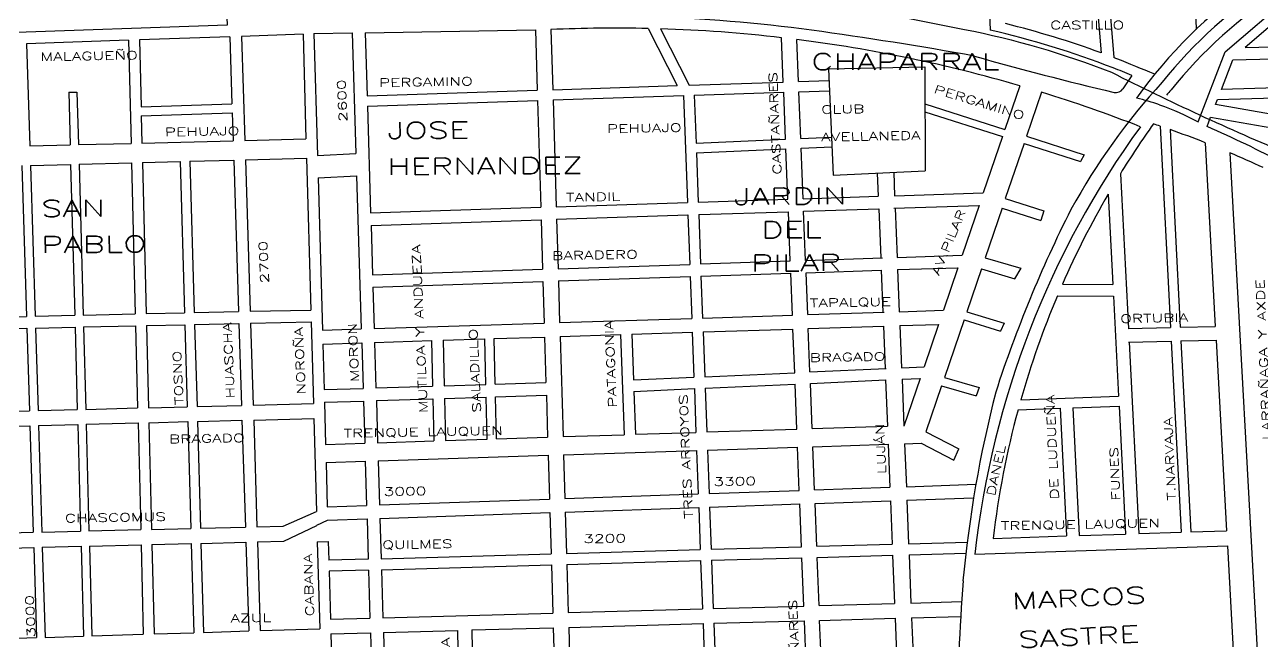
# Model space of a CAD drawing. Header units: millimetres. Extents: x 4374322 to 4409026, y 6503580 to 6534206.
# Drawn here: x 4389549 to 4391043, y 6521097 to 6521842 of the extents above; entities that cross this region are included whole.
import ezdxf

# ---------------------------------------------------------------- set-up
doc = ezdxf.new("R2010")
doc.units = ezdxf.units.MM
for name, color, linetype in [('FERROCARRIL', 252, 'VÍAS'), ('LINEA CALLE', 252, 'Continuous'), ('NOMBRE BARRIO', 8, 'Continuous'), ('NOMBRE CALLE', 252, 'Continuous')]:
    doc.layers.add(name, color=color, linetype=linetype)
doc.styles.add('ROMANS', font='romans')
doc.linetypes.add('VÍAS', pattern='A,3.81,[130,ltypeshp.shx,S=6.35,R=0,X=0,Y=0],3.81', length=7.62)

msp = doc.modelspace()

# ---------------------------------------------------------------- linework, layer by layer
at = {"layer": 'FERROCARRIL', "ltscale": 0.3, "transparency": 33554687}
msp.add_lwpolyline([(4390490.8, 6521874.5, 0.002956), (4390683.6, 6521836, -0.043529), (4390861, 6521784.3, 0.018344), (4391075.3, 6521685.3, -0.076496), (4391261.1, 6521567.7), (4391261.1, 6521567.7), (4392037.3, 6521083.7), (4393338.2, 6520310.6, 0.103998), (4393631.9, 6520173.5, 0.067419), (4393932.1, 6520131.2, 0.005359), (4394216.9, 6520132.3), (4394216.9, 6520132.3, -0.005749), (4394501, 6520137.5, -0.172841), (4394572, 6520119.6)], format="xyb", dxfattribs=at)
for centre, radius, start, end in [((4391363.1, 6521417.6), 565.8, 122.5319, 141.1789), ((4391516, 6521230), 804, 137.5873, 151.0968), ((4392224.4, 6520908.7), 1580.7, 153.3167, 161.961), ((4392138.4, 6521034.9), 1462.8, 165.6197, 174.6977), ((4393915.1, 6520933.8), 3241.8, 175.8201, 178.8573)]:
    msp.add_arc(centre, radius, start, end, dxfattribs=at)
at = {"layer": 'LINEA CALLE', "transparency": 33554687}
for p, q in [((4390711.5, 6521928), (4390714.5, 6521835)), ((4389792.3, 6521868.6), (4389793.7, 6521841)), ((4390844.8, 6521855.2), (4390848.5, 6521807.6)), ((4390859.6, 6521855.7), (4390863.8, 6521801.9)), ((4390962.5, 6521859.3), (4390963.3, 6521836)), ((4389793.7, 6521841), (4389477.5, 6521830.2)), ((4389797, 6521827), (4389687.7, 6521823.3)), ((4389797, 6521827), (4389799.5, 6521746.2)), ((4389885.3, 6521830), (4389811, 6521827.5)), ((4389811, 6521827.5), (4389815, 6521701.9)), ((4389885.3, 6521830), (4389888.8, 6521703.8)), ((4389898.5, 6521831), (4389944.7, 6521831.8)), ((4389898.5, 6521831), (4389902.6, 6521683.7)), ((4389944.7, 6521831.8), (4389949.1, 6521686.2)), ((4389960.3, 6521832), (4390165.9, 6521835.4)), ((4389960.3, 6521832), (4389962.6, 6521755.7)), ((4390165.9, 6521835.4), (4390168, 6521762.5)), ((4390184.5, 6521835.8), (4390186.7, 6521763.1)), ((4390301.7, 6521837), (4390337, 6521768.1)), ((4390316.6, 6521836.7), (4390351.4, 6521768.6)), ((4390465, 6521772.3), (4390462.9, 6521825.9)), ((4389674.6, 6521822.9), (4389551.6, 6521818.7)), ((4389551.6, 6521818.7), (4389555.5, 6521695.3)), ((4389674.6, 6521822.9), (4389677.7, 6521698.4)), ((4389687.7, 6521823.3), (4389689.7, 6521742.6)), ((4390483.4, 6521772.9), (4390481.4, 6521823.7)), ((4390519.6, 6521788.3), (4390635.6, 6521790.8)), ((4390519.6, 6521788.3), (4390525.1, 6521659.9)), ((4390635.6, 6521790.8), (4390636.3, 6521665.4)), ((4390885.5, 6521780.3), (4390874.8, 6521764.2)), ((4390186.7, 6521763.1), (4390337, 6521768.1)), ((4390351.4, 6521768.6), (4390465, 6521772.3)), ((4390483.4, 6521772.9), (4390520.2, 6521774.1)), ((4390750.3, 6521767.9), (4390732.4, 6521715.2)), ((4389602.4, 6521760.3), (4389612.4, 6521760.1)), ((4389602.4, 6521760.3), (4389604.1, 6521696.5)), ((4389612.4, 6521760.1), (4389614.3, 6521696.8)), ((4389962.6, 6521755.7), (4390168, 6521762.5)), ((4389963, 6521743.4), (4390168.4, 6521750.1)), ((4390168.4, 6521750.1), (4390172.2, 6521621.2)), ((4390187, 6521750.8), (4390344.5, 6521756)), ((4390187, 6521750.8), (4390190.9, 6521621.8)), ((4390344.5, 6521756), (4390349.2, 6521627)), ((4390357.5, 6521756.4), (4390465.5, 6521760)), ((4390357.5, 6521756.4), (4390359.7, 6521698.8)), ((4390467.7, 6521703.4), (4390465.5, 6521760)), ((4390483.9, 6521760.6), (4390520.7, 6521761.8)), ((4390486.1, 6521704.2), (4390483.9, 6521760.6)), ((4390776.5, 6521760.1), (4390758.5, 6521706.9)), ((4389689.7, 6521742.6), (4389799.5, 6521746.2)), ((4389690, 6521731.8), (4389799.9, 6521735.4)), ((4389799.9, 6521735.4), (4389800.9, 6521701.5)), ((4389963, 6521743.4), (4389966.9, 6521614.4)), ((4390635.8, 6521745.9), (4390732.4, 6521715.2)), ((4390635.9, 6521736.4), (4390729.5, 6521706.6)), ((4389690, 6521731.8), (4389690.8, 6521698.7)), ((4390486.1, 6521704.2), (4390523.1, 6521705.7)), ((4390729.5, 6521706.6), (4390706.4, 6521638.8)), ((4390758.5, 6521706.9), (4390828.1, 6521684.7)), ((4390919.9, 6521719.1), (4390932.4, 6521476)), ((4390931.8, 6521714.9), (4390944.1, 6521476.3)), ((4389555.5, 6521695.3), (4389604.1, 6521696.5)), ((4389614.3, 6521696.8), (4389677.7, 6521698.4)), ((4389690.8, 6521698.7), (4389800.9, 6521701.5)), ((4389815, 6521701.9), (4389888.8, 6521703.8)), ((4390359.7, 6521698.8), (4390467.7, 6521703.4)), ((4390360.1, 6521687.1), (4390468.1, 6521691.7)), ((4390470.5, 6521631), (4390468.1, 6521691.7)), ((4390486.5, 6521692.4), (4390523.6, 6521694)), ((4390488.9, 6521631.6), (4390486.5, 6521692.4)), ((4390755.5, 6521698.3), (4390732.9, 6521631.8)), ((4390755.5, 6521698.3), (4390823.6, 6521676.6)), ((4390974.2, 6521699.1), (4390986.4, 6521477.2)), ((4389614.9, 6521673.2), (4389678.3, 6521674.8)), ((4389678.3, 6521674.8), (4389682.8, 6521492.5)), ((4389691.4, 6521675.2), (4389737, 6521676.4)), ((4389691.4, 6521675.2), (4389695.9, 6521492.8)), ((4389737, 6521676.4), (4389742.3, 6521493.8)), ((4389748.7, 6521676.7), (4389801.7, 6521678)), ((4389748.7, 6521676.7), (4389754, 6521494.1)), ((4389801.7, 6521678), (4389807.5, 6521495.3)), ((4389815.7, 6521678.4), (4389889.5, 6521680.3)), ((4389815.7, 6521678.4), (4389821.5, 6521495.6)), ((4389889.5, 6521680.3), (4389894.6, 6521497.2)), ((4389902.6, 6521683.7), (4389949.1, 6521686.2)), ((4390360.1, 6521687.1), (4390362.3, 6521627.4)), ((4390828.1, 6521684.7), (4390823.6, 6521676.6)), ((4391003.9, 6521687), (4391043.1, 6520976)), ((4389545.8, 6521671.5), (4389551.5, 6521489.5)), ((4389556.2, 6521671.7), (4389604.7, 6521673)), ((4389556.2, 6521671.7), (4389561.9, 6521489.7)), ((4389604.7, 6521673), (4389609.7, 6521490.8)), ((4389614.9, 6521673.2), (4389619.9, 6521491.1)), ((4390525.1, 6521659.9), (4390636.3, 6521665.4)), ((4390578.3, 6521662.5), (4390579.5, 6521634.6)), ((4390598.2, 6521663.5), (4390599.3, 6521635.2)), ((4390871.8, 6521661.7), (4390881.5, 6521474.9)), ((4389903.4, 6521656.7), (4389949.9, 6521659.3)), ((4389903.4, 6521656.7), (4389908.6, 6521472.9)), ((4389949.9, 6521659.3), (4389955.6, 6521474.4)), ((4390362.3, 6521627.4), (4390470.5, 6521631)), ((4390488.9, 6521631.6), (4390579.5, 6521634.6)), ((4390599.3, 6521635.2), (4390706.4, 6521638.8)), ((4390732.9, 6521631.8), (4390779.6, 6521617)), ((4390857, 6521636.9), (4390862.6, 6521528)), ((4389966.9, 6521614.4), (4390172.2, 6521621.2)), ((4390190.9, 6521621.8), (4390349.2, 6521627)), ((4390362.9, 6521612.4), (4390471.1, 6521615.9)), ((4390473.4, 6521556.4), (4390471.1, 6521615.9)), ((4390489.5, 6521616.5), (4390580.1, 6521619.5)), ((4390491.8, 6521557), (4390489.5, 6521616.5)), ((4390580.1, 6521619.5), (4390582.5, 6521560)), ((4390598.2, 6521620.1), (4390701.2, 6521623.5)), ((4390599.9, 6521620.2), (4390602.3, 6521560.6)), ((4390701.2, 6521623.5), (4390680.7, 6521563.2)), ((4390729, 6521620.2), (4390708.6, 6521560.2)), ((4390729, 6521620.2), (4390775.7, 6521605.3)), ((4390779.6, 6521617), (4390775.7, 6521605.3)), ((4389967.4, 6521599.4), (4390172.7, 6521606.1)), ((4390172.7, 6521606.1), (4390174.4, 6521546.5)), ((4390191.3, 6521606.7), (4390349.8, 6521611.9)), ((4390191.3, 6521606.7), (4390193.1, 6521547.1)), ((4390349.8, 6521611.9), (4390352, 6521552.3)), ((4390362.9, 6521612.4), (4390365.1, 6521552.8)), ((4389967.4, 6521599.4), (4389969.2, 6521539.7)), ((4390365.1, 6521552.8), (4390473.4, 6521556.4)), ((4390491.8, 6521557), (4390584.7, 6521560.1)), ((4390602.3, 6521560.6), (4390680.7, 6521563.2)), ((4390708.6, 6521560.2), (4390751.5, 6521547.7)), ((4389969.2, 6521539.7), (4390174.4, 6521546.5)), ((4390193.1, 6521547.1), (4390352, 6521552.3)), ((4390365.6, 6521538), (4390474, 6521541.6)), ((4390476, 6521491), (4390474, 6521541.6)), ((4390492.4, 6521542.2), (4390583.1, 6521545.2)), ((4390494.4, 6521491.6), (4390492.4, 6521542.2)), ((4390583.1, 6521545.2), (4390585.1, 6521494.5)), ((4390602.9, 6521545.9), (4390675.7, 6521548.3)), ((4390602.9, 6521545.9), (4390605, 6521495.1)), ((4390675.7, 6521548.3), (4390658.2, 6521496.9)), ((4390704, 6521546.8), (4390686.5, 6521495.1)), ((4390704, 6521546.8), (4390744.4, 6521535)), ((4390751.5, 6521547.7), (4390744.2, 6521534.8)), ((4389969.6, 6521524.9), (4390174.9, 6521531.7)), ((4390174.9, 6521531.7), (4390176.4, 6521481.4)), ((4390193.5, 6521532.3), (4390352.6, 6521537.6)), ((4390193.5, 6521532.3), (4390195, 6521482)), ((4390352.6, 6521537.6), (4390354.4, 6521487.1)), ((4390365.6, 6521538), (4390367.5, 6521487.5)), ((4390801.8, 6521528.3), (4390862.6, 6521528)), ((4389969.6, 6521524.9), (4389971.1, 6521474.9)), ((4390795.8, 6521514.3), (4390863.4, 6521514)), ((4390863.4, 6521514), (4390869.6, 6521393.1)), ((4389754, 6521494.1), (4389807.5, 6521495.3)), ((4389821.5, 6521495.6), (4389894.6, 6521497.2)), ((4390605, 6521495.1), (4390658.2, 6521496.9)), ((4390686.5, 6521495.1), (4390731.6, 6521481.2)), ((4389501.7, 6521488.4), (4389551.5, 6521489.5)), ((4389561.9, 6521489.7), (4389609.7, 6521490.8)), ((4389619.9, 6521491.1), (4389682.8, 6521492.5)), ((4389695.9, 6521492.8), (4389742.3, 6521493.8)), ((4389754.4, 6521479.7), (4389807.9, 6521480.9)), ((4389807.9, 6521480.9), (4389811, 6521382.1)), ((4389822, 6521481.2), (4389895, 6521482.9)), ((4389822, 6521481.2), (4389825.1, 6521382.5)), ((4389895, 6521482.9), (4389897.8, 6521384.4)), ((4389971.1, 6521474.9), (4390176.4, 6521481.4)), ((4390195, 6521482), (4390354.4, 6521487.1)), ((4390367.5, 6521487.5), (4390476, 6521491)), ((4390494.4, 6521491.6), (4390586.8, 6521494.6)), ((4390683.1, 6521485.2), (4390659.5, 6521415.9)), ((4390683.1, 6521485.2), (4390727.3, 6521471.5)), ((4390731.6, 6521481.2), (4390727.3, 6521471.5)), ((4389502.1, 6521474), (4389551.9, 6521475.1)), ((4389551.9, 6521475.1), (4389555, 6521375.5)), ((4389562.3, 6521475.4), (4389610.1, 6521476.4)), ((4389562.3, 6521475.4), (4389565.4, 6521375.7)), ((4389610.1, 6521476.4), (4389612.8, 6521377)), ((4389620.2, 6521476.7), (4389683.2, 6521478.1)), ((4389620.2, 6521476.7), (4389623, 6521377.2)), ((4389683.2, 6521478.1), (4389685.6, 6521378.9)), ((4389696.2, 6521478.4), (4389742.7, 6521479.4)), ((4389696.2, 6521478.4), (4389698.7, 6521379.2)), ((4389742.7, 6521479.4), (4389745.6, 6521380.4)), ((4389754.4, 6521479.7), (4389757.3, 6521380.7)), ((4389908.6, 6521472.9), (4389955.6, 6521474.4)), ((4390195.5, 6521465.2), (4390268.4, 6521467.5)), ((4390268.4, 6521467.5), (4390272.9, 6521346.7)), ((4390282, 6521468), (4390355, 6521470.3)), ((4390282, 6521468), (4390284.1, 6521412.7)), ((4390355, 6521470.3), (4390357.1, 6521416)), ((4390368.1, 6521470.7), (4390476.6, 6521474.2)), ((4390368.1, 6521470.7), (4390370.1, 6521416.6)), ((4390478.7, 6521421.5), (4390476.6, 6521474.2)), ((4390495, 6521474.8), (4390585.8, 6521477.7)), ((4390497.1, 6521422.4), (4390495, 6521474.8)), ((4390585.8, 6521477.7), (4390587.8, 6521426.5)), ((4390605.6, 6521478.3), (4390652.4, 6521479.8)), ((4390605.6, 6521478.3), (4390607.7, 6521427.4)), ((4390652.4, 6521479.8), (4390635, 6521428.6)), ((4390881.1, 6521474.8), (4390932.4, 6521476)), ((4390944.1, 6521476.3), (4390986.4, 6521477.2)), ((4389909, 6521456), (4389956.1, 6521457.5)), ((4389909, 6521456), (4389910.6, 6521401.1)), ((4389956.1, 6521457.5), (4389957.7, 6521402.6)), ((4389971.7, 6521458), (4390040.2, 6521460.2)), ((4389971.7, 6521458), (4389973.3, 6521403.1)), ((4390040.2, 6521460.2), (4390041.5, 6521405.2)), ((4390054.5, 6521460.7), (4390104.9, 6521462.3)), ((4390054.5, 6521460.7), (4390055.7, 6521405.7)), ((4390106.1, 6521407.2), (4390104.9, 6521462.3)), ((4390116.1, 6521462.7), (4390176.9, 6521464.6)), ((4390117.3, 6521407.6), (4390116.1, 6521462.7)), ((4390176.9, 6521464.6), (4390178.5, 6521409.5)), ((4390195.5, 6521465.2), (4390199.1, 6521344.3)), ((4390881.5, 6521458.4), (4390933.2, 6521459.5)), ((4390882.3, 6521458.4), (4390894.3, 6521227.3)), ((4390933.2, 6521459.5), (4390945.1, 6521228.9)), ((4390944.9, 6521459.8), (4390987.3, 6521460.7)), ((4390944.9, 6521459.8), (4390956.8, 6521229.3)), ((4390987.3, 6521460.7), (4391000, 6521230.7)), ((4390370.1, 6521416.6), (4390478.7, 6521421.5)), ((4390497.1, 6521422.4), (4390589, 6521426.6)), ((4390607.7, 6521427.4), (4390635, 6521428.6)), ((4390055.7, 6521405.7), (4390106.1, 6521407.2)), ((4390117.3, 6521407.6), (4390178.5, 6521409.5)), ((4390284.1, 6521412.7), (4390357.1, 6521416)), ((4390370.6, 6521402.8), (4390479.2, 6521407.8)), ((4390481.3, 6521353.5), (4390479.2, 6521407.8)), ((4390497.6, 6521408.6), (4390588.4, 6521412.7)), ((4390499.7, 6521354.1), (4390497.6, 6521408.6)), ((4390588.4, 6521412.7), (4390590.6, 6521357.1)), ((4390608.3, 6521413.6), (4390630.2, 6521414.6)), ((4390608.3, 6521413.6), (4390610.5, 6521356.8)), ((4390630.2, 6521414.6), (4390610.5, 6521356.8)), ((4390659.5, 6521415.9), (4390701.3, 6521403.8)), ((4389910.6, 6521401.1), (4389957.7, 6521402.6)), ((4389973.3, 6521403.1), (4390041.5, 6521405.2)), ((4390056.1, 6521390.3), (4390106.5, 6521391.9)), ((4390107.6, 6521341.3), (4390106.5, 6521391.9)), ((4390117.6, 6521392.3), (4390179, 6521394.2)), ((4390118.7, 6521341.7), (4390117.6, 6521392.3)), ((4390179, 6521394.2), (4390180.5, 6521343.7)), ((4390284.6, 6521398.9), (4390357.6, 6521402.3)), ((4390284.6, 6521398.9), (4390286.6, 6521347.2)), ((4390357.6, 6521402.3), (4390359.5, 6521349.5)), ((4390370.6, 6521402.8), (4390372.6, 6521350)), ((4390656, 6521405.5), (4390637.1, 6521350)), ((4390656, 6521405.5), (4390697.8, 6521393.4)), ((4390701.3, 6521403.8), (4390697.8, 6521393.4)), ((4390751.7, 6521388.7), (4390869.6, 6521393.1)), ((4389565.4, 6521375.7), (4389612.8, 6521377)), ((4389623, 6521377.2), (4389685.6, 6521378.9)), ((4389698.7, 6521379.2), (4389745.6, 6521380.4)), ((4389757.3, 6521380.7), (4389811, 6521382.1)), ((4389825.1, 6521382.5), (4389897.8, 6521384.4)), ((4389911, 6521385.8), (4389958.2, 6521387.3)), ((4389911, 6521385.8), (4389912.4, 6521334.9)), ((4389958.2, 6521387.3), (4389959.7, 6521336.5)), ((4389973.8, 6521387.8), (4390041.9, 6521389.9)), ((4389973.8, 6521387.8), (4389975.3, 6521337)), ((4390041.9, 6521389.9), (4390043, 6521339.2)), ((4390056.1, 6521390.3), (4390057.3, 6521339.7)), ((4390748.3, 6521376.7), (4390799.2, 6521378.6)), ((4390799.2, 6521378.6), (4390806.8, 6521224.4)), ((4390814.5, 6521379.2), (4390870.2, 6521381.3)), ((4390814.5, 6521379.2), (4390822.1, 6521224.9)), ((4390870.2, 6521381.3), (4390878.2, 6521226.7)), ((4389504.8, 6521374.1), (4389555, 6521375.5)), ((4389623.4, 6521359.2), (4389686.1, 6521360.8)), ((4389686.1, 6521360.8), (4389689.3, 6521232.1)), ((4389699.1, 6521361.1), (4389746.1, 6521362.4)), ((4389699.1, 6521361.1), (4389702.3, 6521232.4)), ((4389746.1, 6521362.4), (4389749.8, 6521233.5)), ((4389757.8, 6521362.7), (4389811.6, 6521364.1)), ((4389757.8, 6521362.7), (4389761.5, 6521233.8)), ((4389811.6, 6521364.1), (4389815.7, 6521235.2)), ((4389825.7, 6521364.4), (4389898.3, 6521366.3)), ((4389825.7, 6521364.4), (4389829.7, 6521235.5)), ((4389898.3, 6521366.3), (4389901.5, 6521253.9)), ((4389505.3, 6521356.1), (4389555.6, 6521357.4)), ((4389555.6, 6521357.4), (4389559.6, 6521228.9)), ((4389566, 6521357.7), (4389613.3, 6521358.9)), ((4389566, 6521357.7), (4389570, 6521229.1)), ((4389613.3, 6521358.9), (4389616.8, 6521230.3)), ((4389623.4, 6521359.2), (4389626.9, 6521230.5)), ((4390199.1, 6521344.3), (4390272.9, 6521346.7)), ((4390286.6, 6521347.2), (4390359.5, 6521349.5)), ((4390372.6, 6521350), (4390481.3, 6521353.5)), ((4390499.7, 6521354.1), (4390590.6, 6521357.1)), ((4390637.1, 6521350), (4390676.7, 6521329.5)), ((4389912.4, 6521334.9), (4389959.7, 6521336.5)), ((4389975.3, 6521337), (4390043, 6521339.2)), ((4390057.3, 6521339.7), (4390107.6, 6521341.3)), ((4390118.7, 6521341.7), (4390180.5, 6521343.7)), ((4390373.4, 6521328), (4390482.2, 6521331.6)), ((4390484.2, 6521279.4), (4390482.2, 6521331.6)), ((4390500.6, 6521332.2), (4390591.5, 6521335.2)), ((4390502.6, 6521280), (4390500.6, 6521332.2)), ((4390591.5, 6521335.2), (4390593.6, 6521283.2)), ((4390611.4, 6521335.8), (4390631.2, 6521336.5)), ((4390611.4, 6521335.8), (4390613.5, 6521283.9)), ((4390631.2, 6521336.5), (4390670.7, 6521316)), ((4389976, 6521315.1), (4390181.1, 6521321.8)), ((4390181.1, 6521321.8), (4390182.7, 6521268.9)), ((4390199.8, 6521322.4), (4390360.3, 6521327.6)), ((4390199.8, 6521322.4), (4390201.3, 6521269.6)), ((4390360.3, 6521327.6), (4390362.3, 6521275.2)), ((4390373.4, 6521328), (4390375.3, 6521275.6)), ((4390670.7, 6521316), (4390676.7, 6521329.5)), ((4389913.1, 6521313), (4389960.4, 6521314.6)), ((4389913.1, 6521313), (4389914.6, 6521259.6)), ((4389960.4, 6521314.6), (4389962, 6521261.3)), ((4389976, 6521315.1), (4389977.6, 6521261.8)), ((4390613.5, 6521283.9), (4390697.5, 6521286.8)), ((4390201.3, 6521269.6), (4390362.3, 6521275.2)), ((4390375.3, 6521275.6), (4390484.2, 6521279.4)), ((4390502.6, 6521280), (4390593.6, 6521283.2)), ((4389914.6, 6521259.6), (4389962, 6521261.3)), ((4389977.6, 6521261.8), (4390182.7, 6521268.9)), ((4390201.8, 6521253.3), (4390362.9, 6521258.9)), ((4390362.9, 6521258.9), (4390364.8, 6521207.9)), ((4390375.9, 6521259.3), (4390484.9, 6521263.1)), ((4390375.9, 6521259.3), (4390377.8, 6521208.3)), ((4390486.9, 6521211.4), (4390484.9, 6521263.1)), ((4390503.3, 6521263.7), (4390594.2, 6521266.9)), ((4390505.3, 6521211.9), (4390503.3, 6521263.7)), ((4390594.2, 6521266.9), (4390596.4, 6521214.5)), ((4390614.1, 6521267.6), (4390694.7, 6521270.4)), ((4390614.1, 6521267.6), (4390616.2, 6521215.1)), ((4389861.4, 6521236.3), (4389901.5, 6521253.9)), ((4389901.9, 6521237.3), (4389915, 6521243.3)), ((4389915, 6521243.3), (4389962.5, 6521245)), ((4389962.5, 6521245), (4389964, 6521196.4)), ((4389978.1, 6521245.5), (4390183.2, 6521252.6)), ((4389978.1, 6521245.5), (4389979.6, 6521196.9)), ((4390183.2, 6521252.6), (4390184.7, 6521202.7)), ((4390201.8, 6521253.3), (4390203.3, 6521203.3)), ((4389508.8, 6521227.6), (4389559.6, 6521228.9)), ((4389570, 6521229.1), (4389616.8, 6521230.3)), ((4389626.9, 6521230.5), (4389689.3, 6521232.1)), ((4389702.3, 6521232.4), (4389749.8, 6521233.5)), ((4389761.5, 6521233.8), (4389815.7, 6521235.2)), ((4389829.7, 6521235.5), (4389861.4, 6521236.3)), ((4389861.9, 6521218), (4389902, 6521237.1)), ((4390822.1, 6521224.9), (4390878.2, 6521226.7)), ((4390894.3, 6521227.3), (4390945.1, 6521228.9)), ((4390956.8, 6521229.3), (4391000, 6521230.7)), ((4389570.5, 6521210.8), (4389617.3, 6521212)), ((4389617.3, 6521212), (4389620.2, 6521103.4)), ((4389627.4, 6521212.2), (4389689.7, 6521213.7)), ((4389627.4, 6521212.2), (4389630.4, 6521103.8)), ((4389689.7, 6521213.7), (4389692.4, 6521105.7)), ((4389702.8, 6521214.1), (4389750.3, 6521215.2)), ((4389702.8, 6521214.1), (4389705.5, 6521106.1)), ((4389750.3, 6521215.2), (4389753.4, 6521107.6)), ((4389762, 6521215.5), (4389816.3, 6521216.9)), ((4389762, 6521215.5), (4389765.1, 6521108)), ((4389816.3, 6521216.9), (4389819.7, 6521109.7)), ((4389830.3, 6521217.2), (4389861.9, 6521218)), ((4389830.3, 6521217.2), (4389833.7, 6521110.1)), ((4389902.5, 6521217.3), (4389915.7, 6521217.6)), ((4389902.5, 6521217.3), (4389905.5, 6521112.4)), ((4389915.7, 6521217.6), (4389916.4, 6521195.1)), ((4390377.8, 6521208.3), (4390486.9, 6521211.4)), ((4390505.3, 6521211.9), (4390596.4, 6521214.5)), ((4390616.2, 6521215.1), (4390687, 6521217.1)), ((4390696.1, 6521202.4), (4391001, 6521212.4)), ((4390718.2, 6521221.5), (4390806.8, 6521224.4)), ((4391001, 6521212.4), (4391011.1, 6521028.1)), ((4389509.3, 6521209.3), (4389560.2, 6521210.6)), ((4389560.2, 6521210.6), (4389563.6, 6521101.7)), ((4389570.5, 6521210.8), (4389573.9, 6521102)), ((4389964, 6521196.4), (4389916.4, 6521195.1)), ((4389979.6, 6521196.9), (4390184.7, 6521202.7)), ((4390203.3, 6521203.3), (4390364.8, 6521207.9)), ((4390378.3, 6521195), (4390487.4, 6521198.1)), ((4390489.7, 6521139.8), (4390487.4, 6521198.1)), ((4390505.8, 6521198.6), (4390596.9, 6521201.2)), ((4390508.1, 6521140.3), (4390505.8, 6521198.6)), ((4390596.9, 6521201.2), (4390599.2, 6521142.9)), ((4390616.8, 6521201.8), (4390685.4, 6521203.8)), ((4390616.8, 6521201.8), (4390619.1, 6521143.4)), ((4389964.4, 6521183.2), (4389916.7, 6521181.8)), ((4389916.7, 6521181.8), (4389918.4, 6521123.9)), ((4389964.4, 6521183.2), (4389966.1, 6521125.3)), ((4389980, 6521183.6), (4390185, 6521189.5)), ((4389980, 6521183.6), (4389981.7, 6521125.7)), ((4390185, 6521189.5), (4390186.8, 6521131.4)), ((4390203.7, 6521190), (4390365.2, 6521194.6)), ((4390203.7, 6521190), (4390205.4, 6521131.9)), ((4390365.2, 6521194.6), (4390367.4, 6521136.4)), ((4390378.3, 6521195), (4390380.5, 6521136.8)), ((4390380.5, 6521136.8), (4390489.7, 6521139.8)), ((4390508.1, 6521140.3), (4390599.2, 6521142.9)), ((4390619.1, 6521143.4), (4390680.2, 6521145.1)), ((4389918.4, 6521123.9), (4389966.1, 6521125.3)), ((4389981.7, 6521125.7), (4390186.8, 6521131.4)), ((4390205.4, 6521131.9), (4390367.4, 6521136.4)), ((4390381.1, 6521119), (4390490.4, 6521122)), ((4390492.4, 6521068.8), (4390490.4, 6521122)), ((4390508.8, 6521122.5), (4390600, 6521125.1)), ((4390510.9, 6521069.3), (4390508.8, 6521122.5)), ((4390600, 6521125.1), (4390602.1, 6521071.7)), ((4390619.8, 6521125.6), (4390679, 6521127.3)), ((4390619.8, 6521125.6), (4390622, 6521072.3)), ((4389705.5, 6521106.1), (4389753.4, 6521107.6)), ((4389765.1, 6521108), (4389819.7, 6521109.7)), ((4389833.7, 6521110.1), (4389905.5, 6521112.4)), ((4389918.9, 6521106.1), (4389966.7, 6521107.5)), ((4389966.7, 6521107.5), (4389970, 6520999.1)), ((4389982.3, 6521107.9), (4390071.7, 6521110.4)), ((4389982.3, 6521107.9), (4389983.9, 6521055)), ((4390071.7, 6521110.4), (4390072.8, 6521057.4)), ((4390089, 6521110.9), (4390187.3, 6521113.6)), ((4390089, 6521110.9), (4390090.1, 6521057.8)), ((4390187.3, 6521113.6), (4390188.9, 6521060.5)), ((4390205.9, 6521114.1), (4390368.1, 6521118.6)), ((4390205.9, 6521114.1), (4390207.5, 6521061)), ((4390368.1, 6521118.6), (4390370, 6521065.4)), ((4390381.1, 6521119), (4390383.1, 6521065.8)), ((4389512.2, 6521100), (4389563.6, 6521101.7)), ((4389573.9, 6521102), (4389620.2, 6521103.4)), ((4389630.4, 6521103.8), (4389692.4, 6521105.7)), ((4389918.9, 6521106.1), (4389921.9, 6520997.8))]:
    msp.add_line(p, q, dxfattribs=at)
for points in [[(4390919.1, 6521745, -0.044066), (4390965.8, 6521724.2), (4390998.2, 6521808.9), (4391078.5, 6521877.8), (4391145.5, 6521937.1), (4391234.1, 6522016.5), (4391260.3, 6522038.4), (4391289.8, 6522070), (4391326.1, 6522123.8), (4391354.7, 6522170.9), (4391385.7, 6522258.8), (4391410.9, 6522355.8), (4391411.4, 6522448.6)], [(4391148.9, 6521631.9, 0.009673), (4391069.3, 6521673.7, 0.02302), (4390976.5, 6521718.6), (4390980.8, 6521729.9), (4391156.4, 6521699.3), (4391156.9, 6521676.9), (4391270, 6521608.9), (4391227.3, 6521541.5), (4391150.4, 6521587.7), (4391148.9, 6521631.9)]]:
    msp.add_lwpolyline(points, format="xyb", dxfattribs=at)
msp.add_lwpolyline([(4391153.8, 6521817.3), (4391151.3, 6521926.3), (4391086.4, 6521868.7), (4391022.5, 6521814), (4391153.8, 6521817.3)], dxfattribs=at)
for points in [[(4390993.7, 6521763.4), (4391007.4, 6521799.3), (4391154.1, 6521803), (4391154.8, 6521768.3)], [(4390986.7, 6521745.1), (4390989, 6521751.3), (4391155.1, 6521756.3), (4391156, 6521715.6)]]:
    msp.add_lwpolyline(points, close=True, dxfattribs=at)
for centre, radius, start, end in [((4391813.5, 6521644.5), 1237.2, 77.3568, 77.3568), ((4391363.1, 6521417.6), 578.8, 124.9936, 144.5867), ((4391363.1, 6521417.6), 551.6, 122.4957, 141.2249), ((4390248.8, 6519990.8), 1861, 82.2704, 88.3606), ((4390476, 6520793.4), 1080.5, 69.8307, 76.2393), ((4390262.4, 6520091.8), 1745.7, 88.7097, 92.5578), ((4390262.4, 6520091.8), 1745.7, 83.4052, 88.2225), ((4389856, 6517159.5), 4719.5, 79.7509, 82.1684), ((4390476, 6520793.4), 1068.6, 68.764, 77.1044), ((4390262.4, 6520091.8), 1745.7, 73.7694, 82.793), ((4391735.8, 6525462.6), 3803.9, 254.132, 256.7535), ((4390476, 6520793.4), 1080.5, 68.764, 68.9674), ((4390076.3, 6519805.7), 2146, 67.0451, 68.3695), ((4390076.3, 6519805.7), 2134.1, 67.7162, 68.3695), ((4390866.5, 6521769.7), 10, 256.7535, 326.4879), ((4390262.4, 6520091.8), 1745.7, 68.7221, 72.8717), ((4390824.8, 6521469.9), 290.8, 71.0761, 76.745), ((4391516, 6521230), 789.9, 137.555, 138.1749), ((4391793.3, 6521093.3), 1082.7, 144.5109, 148.3324), ((4390524.8, 6520557.9), 1226.6, 71.2104, 71.6118), ((4391774.5, 6521081.6), 1085.1, 144.0598, 173.6094), ((4390524.8, 6520557.9), 1226.6, 68.5061, 70.6206), ((4390524.8, 6520557.9), 1226.6, 64.949, 67.0057), ((4391793.3, 6521093.3), 1082.7, 149.8568, 156.3095), ((4391793.3, 6521093.3), 1082.7, 157.1127, 164.1617), ((4391793.3, 6521093.3), 1082.7, 164.8214, 173.1998)]:
    msp.add_arc(centre, radius, start, end, dxfattribs=at)

# ---------------------------------------------------------------- texts
at = {"layer": 'NOMBRE BARRIO', "transparency": 33554687, "style": 'ROMANS', "width": 1.5}
msp.add_text('CHAPARRAL', height=20, dxfattribs=at).set_placement((4390498.6, 6521787))
for s, rotation, p in [('JOSE', 0.4355, (4389987, 6521703.8)), ('HERNANDEZ', 0.4355, (4389987, 6521660.2)), ('JARDIN', 0.4355, (4390405.1, 6521624.1)), ('SAN', 0.4355, (4389569.2, 6521609.6)), ('DEL', 0.4355, (4390438.4, 6521583.9)), ('PABLO', 0.4355, (4389569.2, 6521566)), ('PILAR', 0.4355, (4390426, 6521543.7)), ('MARCOS', 2.7849, (4390741.5, 6521135.6)), ('SASTRE', 2.7849, (4390748.9, 6521089.2))]:
    msp.add_text(s, height=20, rotation=rotation, dxfattribs=at).set_placement(p)
at = {"layer": 'NOMBRE CALLE', "transparency": 33554687, "style": 'ROMANS', "width": 1.5}
msp.add_text('CASTILLO', height=10, dxfattribs=at).set_placement((4390787.1, 6521836.1))
for s, rotation, p in [('MALAGUEÑO', 1, (4389568.3, 6521797.9)), ('CASTAÑARES', 92.565, (4390462.7, 6521660.8)), ('2600', 92.565, (4389938.7, 6521724.4)), ('PERGAMINO', 1, (4389977.1, 6521766.5)), ('PERGAMINO', 343, (4390646, 6521759.6)), ('CLUB', 1, (4390510.8, 6521734.1)), ('PEHUAJO', 1, (4390252.3, 6521710.9)), ('PEHUAJO', 1, (4389718.6, 6521706.9)), ('AVELLANEDA', 1, (4390510.8, 6521701)), ('TANDIL', 1, (4390202.7, 6521628.1)), ('AV.PILAR', 67.3599, (4390652.9, 6521538.1)), ('2700', 92.565, (4389844, 6521529.5)), ('MUTILOA Y ANDUEZA', 92.565, (4390035.7, 6521373)), ('BARADERO', 1, (4390186, 6521557.7)), ('LARRAÑAGA Y AXDE', 92.565, (4391053.9, 6521340.4)), ('TAPALQUE', 1, (4390497, 6521500.6)), ('HUASCHA', 92.565, (4389802.8, 6521390.5)), ('PATAGONIA', 92.565, (4390264, 6521379.5)), ('ORTUBIA', 1, (4390871.6, 6521481.7)), ('NOROÑA', 92.565, (4389888.3, 6521395.3)), ('MORON', 92.565, (4389952.9, 6521410.4)), ('SALADILLO', 92.565, (4390100, 6521373.5)), ('TOSNO', 92.565, (4389740.9, 6521382.7)), ('BRAGADO', 1, (4390497, 6521434.6)), ('TRES ARROYOS', 92.565, (4390355.8, 6521245.5)), ('DE LUDUEÑA', 92.565, (4390797.5, 6521268.7)), ('T.NARVAJA', 92.565, (4390938.7, 6521267.3)), ('BRAGADO', 1, (4389723.6, 6521336.3)), ('TRENQUE LAUQUEN', 1, (4389934.3, 6521343.3)), ('LUJÁN', 92.565, (4390589, 6521299.4)), ('DANEL', 77.6671, (4390720, 6521272)), ('FUNES', 92.565, (4390871.6, 6521267.3)), ('3300', 1, (4390380.7, 6521284.9)), ('3000', 1, (4389982.7, 6521272.9)), ('CHASCOMUS', 1, (4389597.9, 6521240.7)), ('TRENQUE LAUQUEN', 1, (4390727.6, 6521231.7)), ('3200', 1, (4390223.7, 6521215.9)), ('QUILMES', 1, (4389981, 6521208.6)), ('CABANA', 92, (4389898.6, 6521127.4)), ('3000', 92.565, (4389562.3, 6521102)), ('CASTAÑARES', 92.565, (4390486.7, 6521023.8)), ('AZUL', 1, (4389797.7, 6521120)), ('ENSENADA', 92.565, (4390066.6, 6520999.9))]:
    msp.add_text(s, height=10, rotation=rotation, dxfattribs=at).set_placement(p)

doc.saveas('drawing.dxf')
